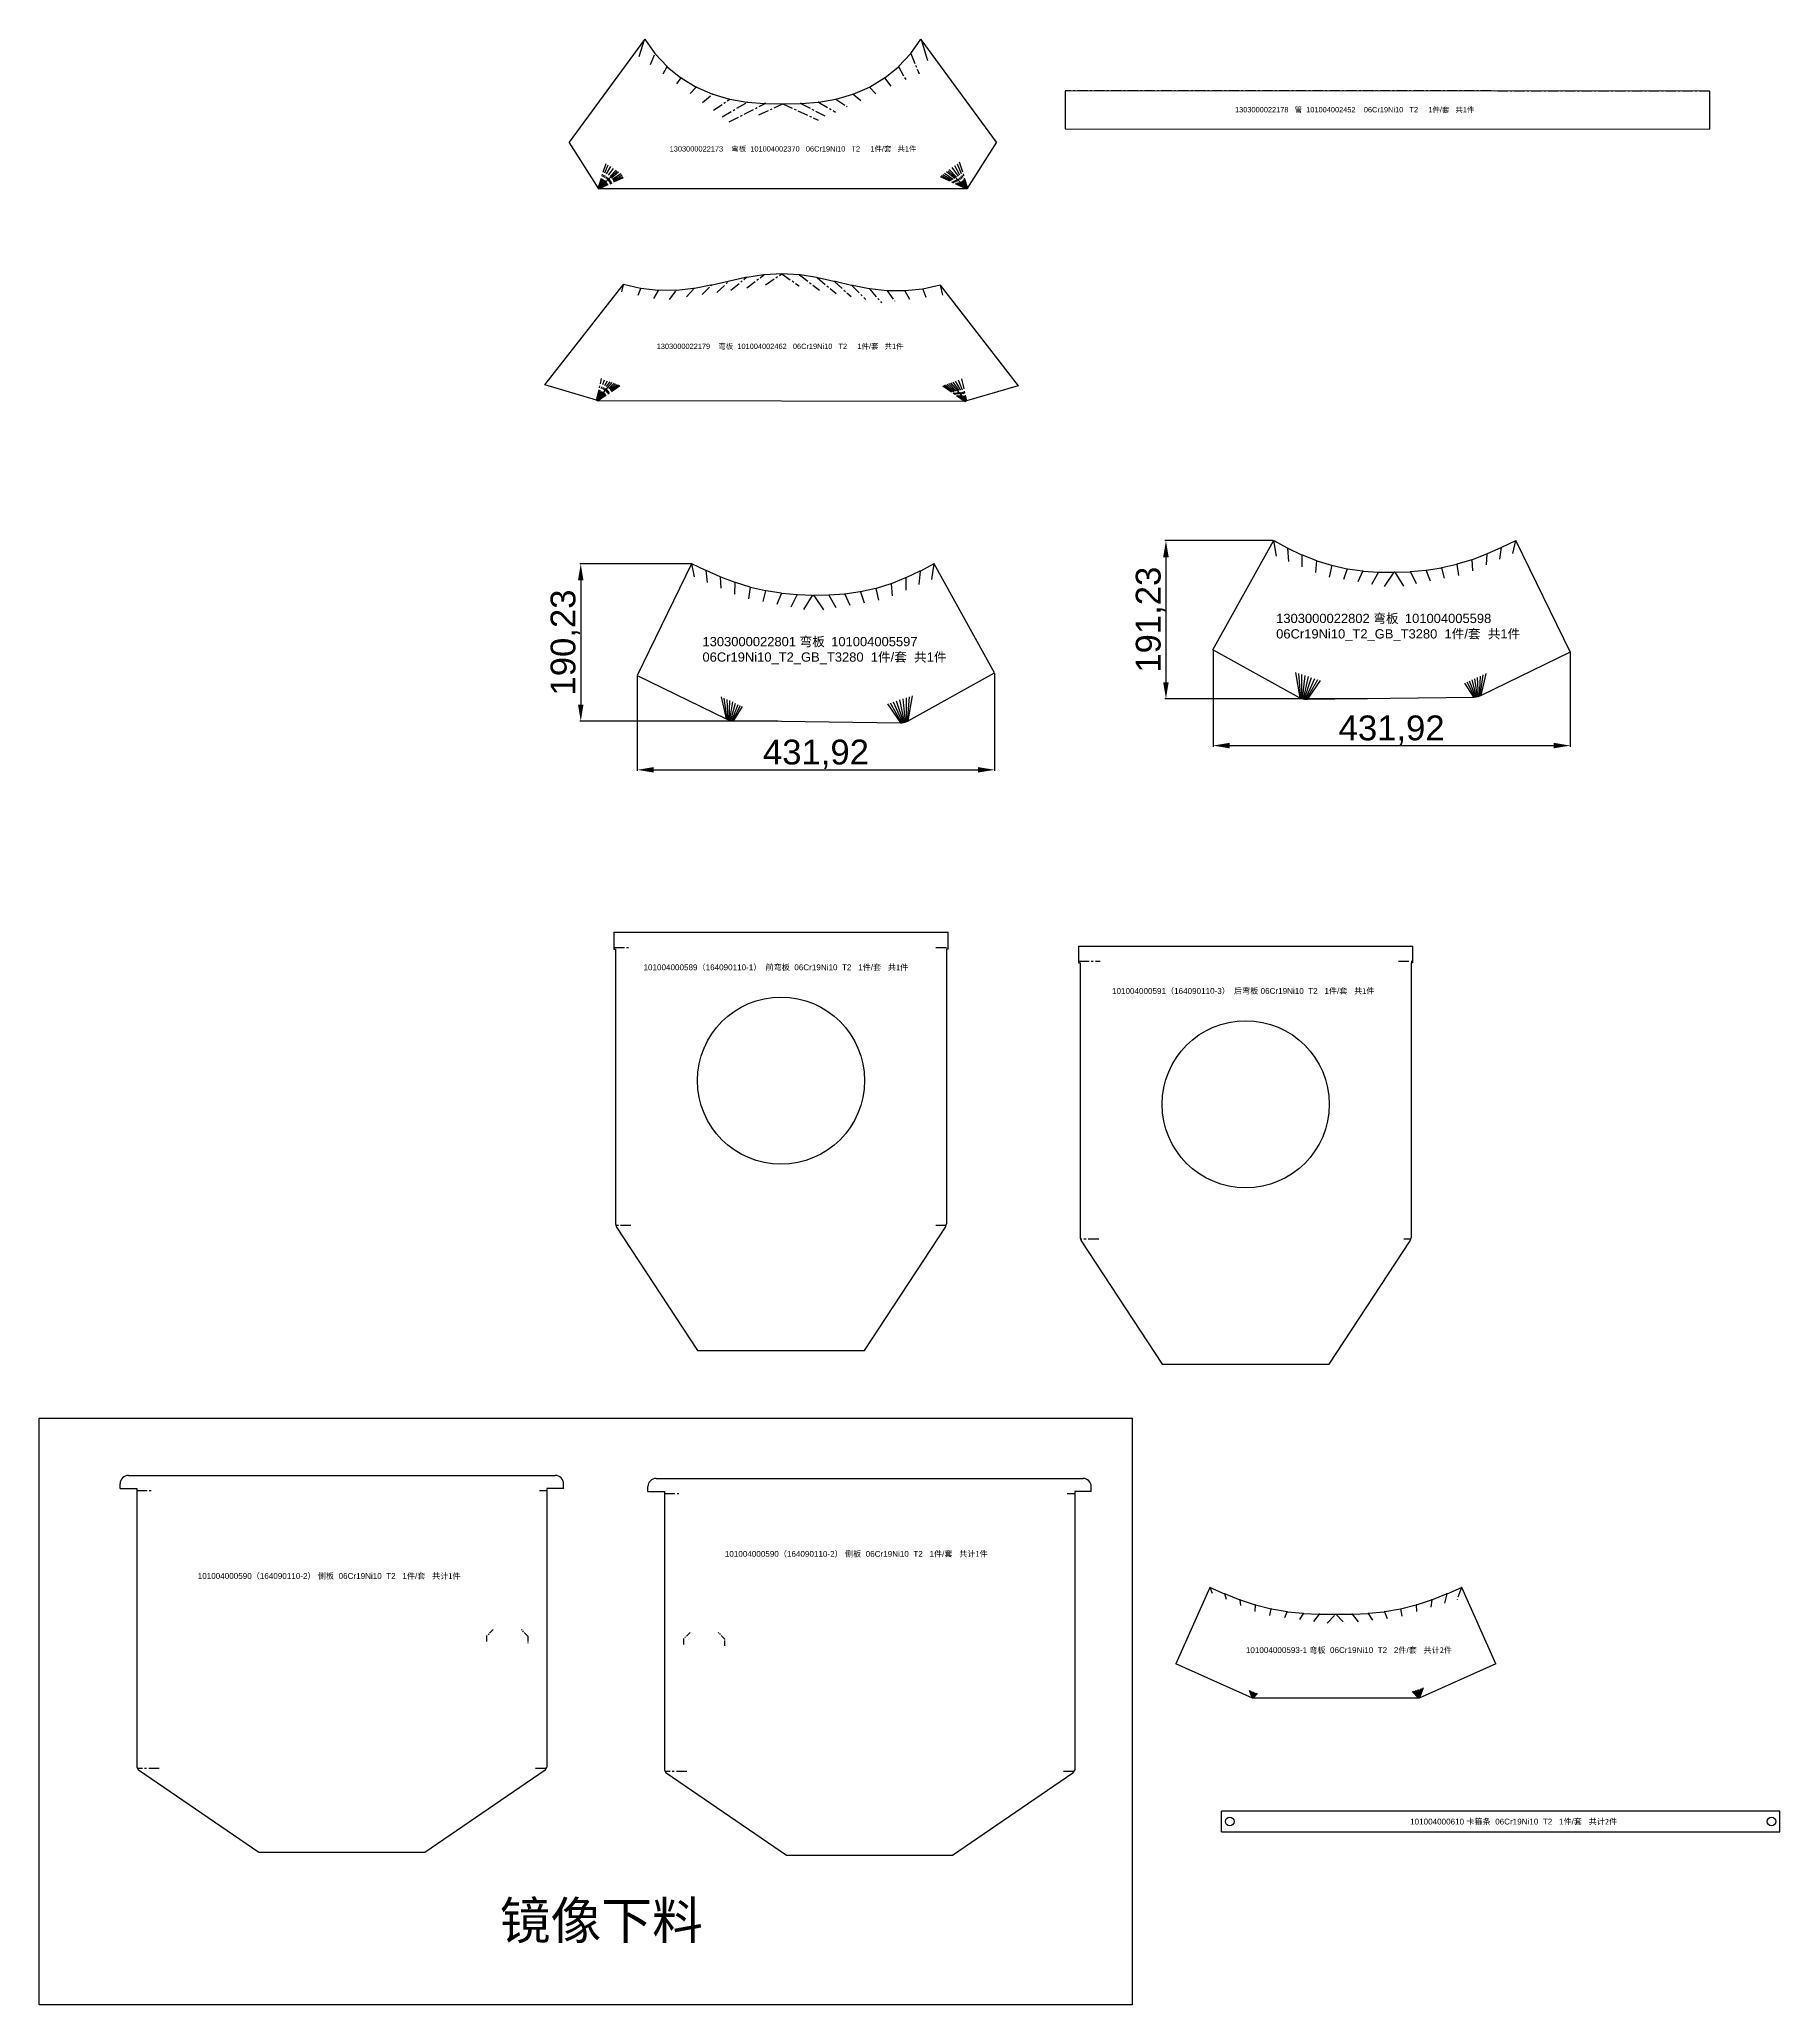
# Model space of a CAD drawing. Extents: x -57734 to 163356, y 2186 to 37537.
# Drawn here: x -14567 to -12463, y 18553 to 20929 of the extents above; entities that cross this region are included whole.
import ezdxf

# ---------------------------------------------------------------- set-up
doc = ezdxf.new("R2010")
doc.units = 0
for name, pattern in [('CENTER', [10.16, 6.35, -1.27, 1.27, -1.27]), ('CENTERX2', [20.32, 12.7, -2.54, 2.54, -2.54]), ('PHANTOM', [12.7, 6.35, -1.27, 1.27, -1.27, 1.27, -1.27])]:
    doc.linetypes.add(name, pattern=pattern)
doc.layers.get('0').update_dxf_attribs({"linetype": 'CONTINUOUS'})
doc.layers.get('DEFPOINTS').update_dxf_attribs({"linetype": 'CONTINUOUS'})
doc.layers.add('1轮廓实线层', color=7, linetype='CONTINUOUS')
doc.layers.add('9双点划线层', color=6, linetype='PHANTOM')
doc.styles.get("Standard").update_dxf_attribs({"font": 'arial.ttf'})
doc.dimstyles.new('0000', dxfattribs={"dimtxt": 30, "dimasz": 20, "dimexe": 1.25, "dimexo": 0.625, "dimtad": 1, "dimtxsty": 'STANDARD', "dimcen": 2.5, "dimazin": 3, "dimtfac": 1, "dimtmove": 0, "dimatfit": 3})

# ---------------------------------------------------------------- blocks, each defined once
blk = doc.blocks.new('101004002370____弯板')
at = {"color": 7, "linetype": 'CONTINUOUS'}
for p, q in [((-33222.2, 2269.4), (-33313.1, 2145.3)), ((-33221.9, 2269.5), (-33222.2, 2269.4)), ((-33221.9, 2269.5), (-33209.6, 2252.2)), ((-32900.3, 2252.2), (-32888, 2269.5)), ((-32887.7, 2269.4), (-32888, 2269.5)), ((-32796.8, 2145.3), (-32887.7, 2269.4)), ((-33209.3, 2252), (-33209.6, 2252.2)), ((-33209.3, 2252), (-33194.9, 2236.5)), ((-33194.6, 2236.3), (-33194.9, 2236.5)), ((-33194.6, 2236.3), (-33178.2, 2222.9)), ((-32931.7, 2222.9), (-32915.3, 2236.3)), ((-32915, 2236.5), (-32915.3, 2236.3)), ((-32915, 2236.5), (-32900.6, 2252)), ((-32900.3, 2252.2), (-32900.6, 2252)), ((-33177.9, 2222.7), (-33178.2, 2222.9)), ((-33177.9, 2222.7), (-33159.8, 2211.7)), ((-33159.5, 2211.6), (-33159.8, 2211.7)), ((-33159.5, 2211.6), (-33140.1, 2203.1)), ((-32969.8, 2203.1), (-32950.4, 2211.6)), ((-32950.1, 2211.7), (-32950.4, 2211.6)), ((-32950.1, 2211.7), (-32932, 2222.7)), ((-32931.7, 2222.9), (-32932, 2222.7)), ((-33139.7, 2203), (-33140.1, 2203.1)), ((-33139.7, 2203), (-33119.5, 2197.1)), ((-33119, 2196.9), (-33119.5, 2197.1)), ((-33119, 2196.9), (-33098.4, 2193.6)), ((-33097.5, 2193.3), (-33098.4, 2193.6)), ((-33097.5, 2193.3), (-33077.2, 2192)), ((-33075.7, 2191.7), (-33077.2, 2192)), ((-33075.7, 2191.7), (-33055, 2191.5)), ((-33055, 2191.5), (-33034.2, 2191.7)), ((-33032.7, 2192), (-33034.2, 2191.7)), ((-33032.7, 2192), (-33012.4, 2193.3)), ((-33011.5, 2193.6), (-33012.4, 2193.3)), ((-33011.5, 2193.6), (-32990.9, 2196.9)), ((-32990.4, 2197.1), (-32990.9, 2196.9)), ((-32990.4, 2197.1), (-32970.2, 2203)), ((-32969.8, 2203.1), (-32970.2, 2203)), ((-33277.5, 2088.5), (-33313.1, 2145.3)), ((-32796.8, 2145.3), (-32832.4, 2088.5)), ((-32832.4, 2088.5), (-33277.5, 2088.5))]:
    blk.add_line(p, q, dxfattribs=at)
at = {"color": 1}
for p, q in [((-33228.5, 2248.7), (-33222.1, 2269.4)), ((-32887.8, 2269.4), (-32879.9, 2243.9)), ((-33255.4, 2110), (-33277.9, 2089.1)), ((-32855.1, 2110.3), (-32832, 2089.1))]:
    blk.add_line(p, q, dxfattribs=at)
at = {"color": 6, "linetype": 'CENTERX2'}
for p, q in [((-33215, 2238.9), (-33209.5, 2252.1)), ((-33199.6, 2227.7), (-33194.7, 2236.4)), ((-32915.2, 2236.4), (-32906.1, 2220.3)), ((-32900.4, 2252.1), (-32890.1, 2227.6)), ((-33183.3, 2215.8), (-33178, 2222.8)), ((-33167, 2204), (-33159.6, 2211.7)), ((-32950.3, 2211.7), (-32942.5, 2203.6)), ((-32931.9, 2222.8), (-32923.9, 2212.2)), ((-33152, 2193.1), (-33139.9, 2203.1)), ((-33138.9, 2183.6), (-33119.2, 2197)), ((-33128.2, 2175.8), (-33098, 2193.4)), ((-33119.7, 2169.6), (-33076.5, 2191.8)), ((-33083.9, 2178.1), (-33054.8, 2191.5)), ((-33055.1, 2191.5), (-33012.2, 2171.7)), ((-33033.4, 2191.8), (-33002.7, 2176.1)), ((-33011.9, 2193.4), (-32991.2, 2181.4)), ((-32990.7, 2197), (-32977.1, 2187.8)), ((-32970, 2203.1), (-32960.6, 2195.3)), ((-33278.1, 2089.4), (-33268.7, 2119.5)), ((-33278, 2089.3), (-33266.1, 2117.7)), ((-33278, 2089.2), (-33263, 2115.7)), ((-32847.5, 2116.8), (-32831.9, 2089.2)), ((-32844.4, 2119.1), (-32831.9, 2089.3)), ((-32841.7, 2121.2), (-32831.8, 2089.4)), ((-33277.9, 2089.1), (-33259.8, 2113.4)), ((-33277.9, 2089.1), (-33256.5, 2111.2)), ((-33277.9, 2089), (-33253.5, 2109.2)), ((-33277.8, 2088.9), (-33250.8, 2107.3)), ((-33277.7, 2088.8), (-33248.6, 2105.8)), ((-33277.6, 2088.7), (-33246.7, 2104.5)), ((-33277.5, 2088.5), (-33245.2, 2103.5)), ((-32864.9, 2103.6), (-32832.4, 2088.5)), ((-32863.5, 2104.7), (-32832.3, 2088.7)), ((-32861.7, 2106), (-32832.2, 2088.8)), ((-32859.5, 2107.7), (-32832.1, 2088.9)), ((-32857, 2109.6), (-32832, 2089)), ((-32854, 2111.9), (-32832, 2089.1)), ((-32850.8, 2114.3), (-32832, 2089.1))]:
    blk.add_line(p, q, dxfattribs=at)
at = {"color": 2, "insert": (-33191.8, 2140.2), "char_height": 6.4, "width": 300.949, "attachment_point": 1}
blk.add_mtext('1303000022173    {\\fSimSun|b0|i0|c134|p2;弯板 }101004002370{\\fSimSun|b0|i0|c134|p2; } 06Cr19Ni10   T2     1{\\fSimSun|b0|i0|c134|p2;件}/{\\fSimSun|b0|i0|c134|p2;套}   {\\fSimSun|b0|i0|c134|p2;共}1{\\fSimSun|b0|i0|c134|p2;件}', dxfattribs=at)
blk = doc.blocks.new('101004002452____管')
at = {"color": 7, "linetype": 'CONTINUOUS'}
for p, q in [((-33314.2, 2028.5), (-33314.2, 1982.5)), ((-32534.9, 2027.9), (-33314.2, 2028.5)), ((-32534.9, 1981.9), (-32534.9, 2027.9)), ((-33314.2, 1982.5), (-32534.9, 1981.9))]:
    blk.add_line(p, q, dxfattribs=at)
at = {"color": 7, "linetype": 'CENTERX2'}
blk.add_line((-32534.9, 2027.9), (-33314.2, 2028.5), dxfattribs=at)
at = {"layer": '1轮廓实线层', "linetype": 'CONTINUOUS'}
blk.add_line((-32534.9, 2027.9), (-33314.2, 2028.5), dxfattribs=at)
at = {"color": 2, "insert": (-33108.7, 2008.7), "char_height": 6.4, "width": 308.834, "attachment_point": 1}
blk.add_mtext('1303000022178   {\\fSimSun|b0|i0|c134|p2;管 }101004002452 {\\fSimSun|b0|i0|c134|p2; } 06Cr19Ni10   T2     1{\\fSimSun|b0|i0|c134|p2;件}/{\\fSimSun|b0|i0|c134|p2;套}   {\\fSimSun|b0|i0|c134|p2;共}1{\\fSimSun|b0|i0|c134|p2;件}', dxfattribs=at)
blk = doc.blocks.new('101004002462____弯板')
at = {"color": 7, "linetype": 'CONTINUOUS'}
for p, q in [((-32972.4, 1640.9), (-32992.3, 1637.6)), ((-32971.2, 1640.8), (-32972.4, 1640.9)), ((-32950.3, 1642.1), (-32971.2, 1640.8)), ((-32929.3, 1640.7), (-32950.3, 1642.1)), ((-32928.1, 1640.8), (-32929.3, 1640.7)), ((-32908.2, 1637.4), (-32928.1, 1640.8)), ((-33236.7, 1507.8), (-33141.8, 1628.9)), ((-33141.6, 1629), (-33141.8, 1628.9)), ((-33120.9, 1624.3), (-33141.6, 1629)), ((-33120.6, 1624.2), (-33120.9, 1624.3)), ((-33099.5, 1622), (-33120.6, 1624.2)), ((-33099.1, 1621.9), (-33099.5, 1622)), ((-33078.1, 1622.1), (-33099.1, 1621.9)), ((-33077.5, 1622), (-33078.1, 1622.1)), ((-33056.8, 1624.3), (-33077.5, 1622)), ((-33055.9, 1624.3), (-33056.8, 1624.3)), ((-33035.8, 1628.2), (-33055.9, 1624.3)), ((-33034.5, 1628.3), (-33035.8, 1628.2)), ((-33014.9, 1632.9), (-33034.5, 1628.3)), ((-33013.3, 1633), (-33014.9, 1632.9)), ((-32993.9, 1637.5), (-33013.3, 1633)), ((-32992.3, 1637.6), (-32993.9, 1637.5)), ((-32906.6, 1637.3), (-32908.2, 1637.4)), ((-32887.2, 1632.8), (-32906.6, 1637.3)), ((-32885.6, 1632.7), (-32887.2, 1632.8)), ((-32866.1, 1628), (-32885.6, 1632.7)), ((-32864.8, 1627.9), (-32866.1, 1628)), ((-32844.7, 1623.9), (-32864.8, 1627.9)), ((-32843.8, 1623.9), (-32844.7, 1623.9)), ((-32823.1, 1621.6), (-32843.8, 1623.9)), ((-32822.5, 1621.6), (-32823.1, 1621.6)), ((-32801.5, 1621.4), (-32822.5, 1621.6)), ((-32801, 1621.4), (-32801.5, 1621.4)), ((-32780, 1623.6), (-32801, 1621.4)), ((-32779.7, 1623.6), (-32780, 1623.6)), ((-32758.9, 1628.3), (-32779.7, 1623.6)), ((-32758.7, 1628.2), (-32758.9, 1628.3)), ((-32758.7, 1628.2), (-32664.3, 1506.7)), ((-33174.2, 1489.4), (-33236.7, 1507.8)), ((-32664.3, 1506.7), (-32726.9, 1488.6)), ((-33174.1, 1489.5), (-33172.7, 1488.3)), ((-32728.3, 1487.5), (-33172.7, 1488.3)), ((-32727, 1488.7), (-32728.3, 1487.5))]:
    blk.add_line(p, q, dxfattribs=at)
at = {"color": 1}
for p, q in [((-33173.7, 1489.1), (-33155.1, 1510.5)), ((-32746.2, 1510.2), (-32727.4, 1488.3))]:
    blk.add_line(p, q, dxfattribs=at)
at = {"color": 7, "linetype": 'CONTINUOUS'}
for centre, start, end in [((-33174.1, 1489.4), 115.826, 163.6419), ((-32727, 1488.6), 16.1501, 63.966)]:
    blk.add_arc(centre, 0.1, start, end, dxfattribs=at)
at = {"layer": '1轮廓实线层', "linetype": 'CONTINUOUS'}
for p, q in [((-32972.4, 1640.9), (-32992.3, 1637.6)), ((-32971.2, 1640.8), (-32972.4, 1640.9)), ((-32950.3, 1642.1), (-32971.2, 1640.8)), ((-32929.3, 1640.7), (-32950.3, 1642.1)), ((-32928.1, 1640.8), (-32929.3, 1640.7)), ((-32908.2, 1637.4), (-32928.1, 1640.8)), ((-33236.7, 1507.8), (-33141.8, 1628.9)), ((-33141.6, 1629), (-33141.8, 1628.9)), ((-33120.9, 1624.3), (-33141.6, 1629)), ((-33120.6, 1624.2), (-33120.9, 1624.3)), ((-33099.5, 1622), (-33120.6, 1624.2)), ((-33099.1, 1621.9), (-33099.5, 1622)), ((-33078.1, 1622.1), (-33099.1, 1621.9)), ((-33077.5, 1622), (-33078.1, 1622.1)), ((-33056.8, 1624.3), (-33077.5, 1622)), ((-33055.9, 1624.3), (-33056.8, 1624.3)), ((-33035.8, 1628.2), (-33055.9, 1624.3)), ((-33034.5, 1628.3), (-33035.8, 1628.2)), ((-33014.9, 1632.9), (-33034.5, 1628.3)), ((-33013.3, 1633), (-33014.9, 1632.9)), ((-32993.9, 1637.5), (-33013.3, 1633)), ((-32992.3, 1637.6), (-32993.9, 1637.5)), ((-32906.6, 1637.3), (-32908.2, 1637.4)), ((-32887.2, 1632.8), (-32906.6, 1637.3)), ((-32885.6, 1632.7), (-32887.2, 1632.8)), ((-32866.1, 1628), (-32885.6, 1632.7)), ((-32864.8, 1627.9), (-32866.1, 1628)), ((-32844.7, 1623.9), (-32864.8, 1627.9)), ((-32843.8, 1623.9), (-32844.7, 1623.9)), ((-32823.1, 1621.6), (-32843.8, 1623.9)), ((-32822.5, 1621.6), (-32823.1, 1621.6)), ((-32801.5, 1621.4), (-32822.5, 1621.6)), ((-32801, 1621.4), (-32801.5, 1621.4)), ((-32780, 1623.6), (-32801, 1621.4)), ((-32779.7, 1623.6), (-32780, 1623.6)), ((-32758.9, 1628.3), (-32779.7, 1623.6)), ((-32758.7, 1628.2), (-32758.9, 1628.3)), ((-32758.7, 1628.2), (-32664.3, 1506.7)), ((-33174.2, 1489.4), (-33236.7, 1507.8)), ((-32664.3, 1506.7), (-32726.9, 1488.6)), ((-33174.1, 1489.5), (-33172.7, 1488.3)), ((-32728.3, 1487.5), (-33172.7, 1488.3)), ((-32727, 1488.7), (-32728.3, 1487.5))]:
    blk.add_line(p, q, dxfattribs=at)
for centre, start, end in [((-33174.1, 1489.4), 115.826, 163.6419), ((-32727, 1488.6), 16.1501, 63.966)]:
    blk.add_arc(centre, 0.1, start, end, dxfattribs=at)
at = {"layer": '9双点划线层', "color": 6, "linetype": 'CENTERX2'}
for p, q in [((-32992.6, 1625.1), (-32971.8, 1640.8)), ((-32969.8, 1628.6), (-32950.3, 1642.1)), ((-32950.3, 1642.1), (-32929.1, 1627.4)), ((-32928.7, 1640.8), (-32904.6, 1622.4)), ((-33123.9, 1616.1), (-33120.7, 1624.2)), ((-33104.8, 1612.2), (-33099.3, 1621.9)), ((-33085.8, 1610.9), (-33077.8, 1622.1)), ((-33065.2, 1614.1), (-33056.3, 1624.3)), ((-33046.4, 1616.9), (-33035.1, 1628.2)), ((-33028.9, 1619.6), (-33014.1, 1633)), ((-33011.6, 1622.2), (-32993.1, 1637.5)), ((-32907.4, 1637.4), (-32884.5, 1618.3)), ((-32886.4, 1632.7), (-32866.5, 1614.6)), ((-32865.4, 1627.9), (-32848.6, 1610.9)), ((-32844.2, 1623.9), (-32829.7, 1607)), ((-32822.8, 1621.6), (-32813.8, 1609)), ((-32801.3, 1621.4), (-32795.6, 1611.3)), ((-32779.8, 1623.6), (-32776, 1613.7)), ((-33174, 1489.4), (-33168, 1515.3)), ((-33174, 1489.4), (-33164.3, 1513.9)), ((-33173.9, 1489.3), (-33160.8, 1512.6)), ((-33173.8, 1489.2), (-33157.7, 1511.5)), ((-33173.5, 1489), (-33152.9, 1509.7)), ((-33173.3, 1488.8), (-33151, 1509)), ((-33173.1, 1488.7), (-33149.3, 1508.4)), ((-33173, 1488.5), (-33147.6, 1507.8)), ((-33172.9, 1488.4), (-33145.8, 1507.1)), ((-32755.6, 1506.7), (-32728.2, 1487.6)), ((-32753.8, 1507.3), (-32728.1, 1487.7)), ((-32752.1, 1508), (-32727.9, 1487.9)), ((-32750.3, 1508.7), (-32727.7, 1488)), ((-32748.4, 1509.4), (-32727.5, 1488.2)), ((-32743.6, 1511.2), (-32727.3, 1488.4)), ((-32740.5, 1512.4), (-32727.2, 1488.5)), ((-32736.9, 1513.7), (-32727.1, 1488.6)), ((-32733.1, 1515.2), (-32727, 1488.6))]:
    blk.add_line(p, q, dxfattribs=at)
at = {"layer": '9双点划线层', "color": 1, "linetype": 'CENTERX2'}
for p, q in [((-33143.7, 1620.2), (-33141.7, 1628.9)), ((-32758.8, 1628.2), (-32756.1, 1616.2))]:
    blk.add_line(p, q, dxfattribs=at)
at = {"color": 2, "insert": (-33101.4, 1557.6), "char_height": 6.4, "width": 300.611, "attachment_point": 1}
blk.add_mtext('1303000022179    {\\fSimSun|b0|i0|c134|p2;弯板 }101004002462{\\fSimSun|b0|i0|c134|p2; } 06Cr19Ni10   T2     1{\\fSimSun|b0|i0|c134|p2;件}/{\\fSimSun|b0|i0|c134|p2;套}   {\\fSimSun|b0|i0|c134|p2;共}1{\\fSimSun|b0|i0|c134|p2;件}', dxfattribs=at)
blk = doc.blocks.new('1303000022802_弯板_101004005')
at = {"color": 7, "linetype": 'CONTINUOUS'}
for p, q in [((1315.4, 342.4), (1388.5, 474.1)), ((1388.5, 474.1), (1388.8, 474.2)), ((1388.8, 474.2), (1405.2, 465.4)), ((1405.2, 465.4), (1405.8, 465.2)), ((1405.8, 465.2), (1422.6, 457.2)), ((1422.6, 457.2), (1423.1, 457.1)), ((1423.1, 457.1), (1440.4, 450.2)), ((1610.8, 446), (1628.6, 451.5)), ((1628.6, 451.5), (1629.2, 451.6)), ((1629.2, 451.6), (1646.5, 458.3)), ((1646.5, 458.3), (1647.1, 458.5)), ((1647.1, 458.5), (1664, 466)), ((1664, 466), (1664.7, 466.2)), ((1664.7, 466.2), (1681.4, 474.2)), ((1681.4, 474.2), (1681.7, 474.1)), ((1681.7, 474.1), (1747.4, 339.4)), ((1440.4, 450.2), (1440.9, 450)), ((1440.9, 450), (1458.7, 444.5)), ((1458.7, 444.5), (1459.2, 444.4)), ((1459.2, 444.4), (1477.4, 440.3)), ((1477.4, 440.3), (1477.9, 440.2)), ((1477.9, 440.2), (1496.3, 437.6)), ((1496.3, 437.6), (1496.8, 437.5)), ((1496.8, 437.5), (1515.4, 436.3)), ((1515.4, 436.3), (1516, 436.2)), ((1516, 436.2), (1534, 436.1)), ((1534, 436.1), (1534.3, 436)), ((1535.4, 436.1), (1534.3, 436)), ((1535.4, 436.1), (1535.7, 436.1)), ((1535.7, 436.1), (1553.7, 436.7)), ((1553.7, 436.7), (1554.3, 436.8)), ((1554.3, 436.8), (1572.8, 438.5)), ((1572.8, 438.5), (1573.3, 438.6)), ((1573.3, 438.6), (1591.7, 441.5)), ((1591.7, 441.5), (1592.2, 441.6)), ((1592.2, 441.6), (1610.4, 445.8)), ((1610.4, 445.8), (1610.8, 446)), ((1420.1, 284.3), (1315.4, 342.4)), ((1420.1, 284.3), (1315.4, 342.4)), ((1747.4, 339.4), (1639.8, 287)), ((1633.9, 285.2), (1633.3, 285.1)), ((1634.4, 285.3), (1633.9, 285.2)), ((1635, 285.4), (1634.4, 285.3)), ((1635.5, 285.5), (1635, 285.4)), ((1636.1, 285.7), (1635.5, 285.5)), ((1636.6, 285.9), (1636.1, 285.7)), ((1637.2, 286.1), (1636.6, 285.9)), ((1637.8, 286.2), (1637.2, 286.1)), ((1638.2, 286.4), (1637.8, 286.2)), ((1638.9, 286.6), (1638.2, 286.4)), ((1639.4, 286.9), (1638.9, 286.6)), ((1639.8, 287), (1639.4, 286.9)), ((1420.4, 284.2), (1420.1, 284.3)), ((1421, 283.9), (1420.4, 284.2)), ((1421.6, 283.7), (1421, 283.9)), ((1422.1, 283.5), (1421.6, 283.7)), ((1422.6, 283.3), (1422.1, 283.5)), ((1423.2, 283.1), (1422.6, 283.3)), ((1423.7, 282.9), (1423.2, 283.1)), ((1424.3, 282.7), (1423.7, 282.9)), ((1424.8, 282.6), (1424.3, 282.7)), ((1425.4, 282.5), (1424.8, 282.6)), ((1425.9, 282.4), (1425.4, 282.5)), ((1426.5, 282.3), (1425.9, 282.4)), ((1427.1, 282.2), (1426.5, 282.3)), ((1427.6, 282.1), (1427.1, 282.2)), ((1428.3, 282), (1427.6, 282.1)), ((1428.9, 282), (1428.3, 282)), ((1429.2, 282), (1428.9, 282)), ((1630.6, 284.7), (1429.2, 282)), ((1630.6, 284.7), (1429.2, 282)), ((1630.9, 284.8), (1630.6, 284.7)), ((1631.6, 284.8), (1630.9, 284.8)), ((1632.2, 284.9), (1631.6, 284.8)), ((1632.7, 285), (1632.2, 284.9)), ((1633.3, 285.1), (1632.7, 285))]:
    blk.add_line(p, q, dxfattribs=at)
at = {"color": 6, "linetype": 'CONTINUOUS'}
for p, q in [((1388.6, 474.2), (1391.8, 455.4)), ((1405.5, 465.3), (1406.9, 449.1)), ((1422.8, 457.2), (1422.8, 442.5)), ((1629.5, 437.6), (1628.9, 451.6)), ((1646.1, 444.8), (1646.8, 458.4)), ((1662.3, 451.8), (1664.3, 466.1)), ((1678.1, 458.6), (1681.6, 474.2)), ((1440.6, 450.1), (1439.2, 435.7)), ((1458.9, 444.4), (1455.9, 430.2)), ((1477.6, 440.3), (1473.3, 427.2)), ((1496.6, 437.6), (1490.6, 424.3)), ((1515.7, 436.3), (1507.2, 421.4)), ((1534.1, 436.1), (1522.4, 418.8)), ((1546.2, 419.1), (1535.5, 436.1)), ((1561.5, 422.1), (1554, 436.8)), ((1578.2, 425.3), (1573, 438.5)), ((1595.4, 428.7), (1591.9, 441.5)), ((1612.7, 432.1), (1610.6, 445.9)), ((1415.2, 314.8), (1420.3, 284.3)), ((1418.7, 313.6), (1421.3, 283.8)), ((1422.4, 312.4), (1422.4, 283.4)), ((1426.3, 311.1), (1423.4, 283)), ((1637.5, 286.1), (1638.8, 310.4)), ((1638.6, 286.5), (1642.2, 312)), ((1639.6, 287), (1645.6, 313.5)), ((1434.2, 308.5), (1425.7, 282.4)), ((1438, 307.2), (1426.8, 282.2)), ((1441.6, 306.1), (1428, 282.1)), ((1444.8, 305), (1429.1, 282)), ((1630.7, 284.8), (1620, 301.9)), ((1631.9, 284.9), (1622.5, 303)), ((1633, 285), (1625.4, 304.4)), ((1634.1, 285.2), (1628.6, 305.8)), ((1636.4, 285.8), (1635.3, 308.9))]:
    blk.add_line(p, q, dxfattribs=at)
at = {"color": 1, "linetype": 'CONTINUOUS'}
for p, q in [((1430.3, 309.8), (1424.5, 282.7)), ((1635.3, 285.5), (1631.9, 307.3))]:
    blk.add_line(p, q, dxfattribs=at)
at = {"color": 3, "insert": (1391.8, 385.8), "char_height": 11.2, "width": 303.915, "attachment_point": 1}
blk.add_mtext('1303000022802 {\\fSimSun|b0|i0|c134|p2;弯板 }101004005598 06Cr19Ni10_T2_GB_T3280  1{\\fSimSun|b0|i0|c134|p2;件}/{\\fSimSun|b0|i0|c134|p2;套}  {\\fSimSun|b0|i0|c134|p2;共}1{\\fSimSun|b0|i0|c134|p2;件}', dxfattribs=at)
blk = doc.blocks.new('*D276')
at = {"color": 0}
for p, q in [((-13148.5, 20190.1), (-13148.5, 20073.5)), ((-12716.6, 20187.2), (-12716.6, 20073.5)), ((-13128.5, 20074.8), (-12736.6, 20074.8))]:
    blk.add_line(p, q, dxfattribs=at)
for points in [[(-13128.5, 20078.1), (-13128.5, 20071.5), (-13148.5, 20074.8)], [(-12736.6, 20078.1), (-12736.6, 20071.5), (-12716.6, 20074.8)]]:
    blk.add_solid(points, dxfattribs=at)
at = {"layer": 'DEFPOINTS', "color": 0}
for p in [(-13148.5, 20190.7), (-12716.6, 20187.8), (-12716.6, 20074.8)]:
    blk.add_point(p, dxfattribs=at)
at = {"color": 0, "insert": (-12932.6, 20093.4), "char_height": 30, "attachment_point": 5}
blk.add_mtext('431,92', dxfattribs=at)
blk = doc.blocks.new('*D277')
at = {"color": 0}
for p, q in [((-13075.8, 20322.6), (-13206.7, 20322.6)), ((-13205.4, 20302.6), (-13205.4, 20151.4)), ((-12961.6, 20131.4), (-13206.7, 20131.4))]:
    blk.add_line(p, q, dxfattribs=at)
for points in [[(-13208.8, 20302.6), (-13202.1, 20302.6), (-13205.4, 20322.6)], [(-13208.8, 20151.4), (-13202.1, 20151.4), (-13205.4, 20131.4)]]:
    blk.add_solid(points, dxfattribs=at)
at = {"layer": 'DEFPOINTS', "color": 0}
for p in [(-13075.2, 20322.6), (-13205.4, 20131.4), (-12961, 20131.4)]:
    blk.add_point(p, dxfattribs=at)
at = {"color": 0, "insert": (-13224.1, 20227), "char_height": 30, "attachment_point": 5, "rotation": 90}
blk.add_mtext('191,23', dxfattribs=at)
blk = doc.blocks.new('1303000022801_弯板_101004005')
at = {"color": 7, "linetype": 'CONTINUOUS'}
for p, q in [((284.3, 548.8), (218.6, 414.1)), ((284.6, 548.9), (284.3, 548.8)), ((301.3, 540.9), (284.6, 548.9)), ((577.2, 548.9), (560.8, 540.1)), ((577.5, 548.8), (577.2, 548.9)), ((650.6, 417), (577.5, 548.8)), ((302, 540.7), (301.3, 540.9)), ((318.9, 533.1), (302, 540.7)), ((319.5, 533), (318.9, 533.1)), ((336.8, 526.3), (319.5, 533)), ((337.4, 526.2), (336.8, 526.3)), ((355.1, 520.6), (337.4, 526.2)), ((525.1, 524.7), (507.3, 519.2)), ((525.6, 524.9), (525.1, 524.7)), ((542.9, 531.8), (525.6, 524.9)), ((543.4, 531.9), (542.9, 531.8)), ((560.2, 539.9), (543.4, 531.9)), ((560.8, 540.1), (560.2, 539.9)), ((355.6, 520.5), (355.1, 520.6)), ((373.8, 516.3), (355.6, 520.5)), ((374.3, 516.2), (373.8, 516.3)), ((392.7, 513.3), (374.3, 516.2)), ((393.2, 513.2), (392.7, 513.3)), ((411.7, 511.5), (393.2, 513.2)), ((412.3, 511.4), (411.7, 511.5)), ((430.3, 510.8), (412.3, 511.4)), ((430.6, 510.7), (430.3, 510.8)), ((430.6, 510.7), (431.7, 510.7)), ((432, 510.8), (431.7, 510.7)), ((450, 510.9), (432, 510.8)), ((450.6, 511), (450, 510.9)), ((469.1, 512.2), (450.6, 511)), ((469.7, 512.3), (469.1, 512.2)), ((488.1, 514.9), (469.7, 512.3)), ((488.6, 515), (488.1, 514.9)), ((506.8, 519.1), (488.6, 515)), ((507.3, 519.2), (506.8, 519.1)), ((218.6, 414.1), (326.2, 361.7)), ((545.9, 359), (650.6, 417)), ((545.9, 359), (650.6, 417)), ((326.2, 361.7), (326.6, 361.6)), ((326.6, 361.6), (327.1, 361.3)), ((327.1, 361.3), (327.8, 361.1)), ((327.8, 361.1), (328.2, 360.9)), ((328.2, 360.9), (328.8, 360.7)), ((328.8, 360.7), (329.4, 360.5)), ((329.4, 360.5), (329.9, 360.4)), ((329.9, 360.4), (330.5, 360.2)), ((330.5, 360.2), (331, 360.1)), ((331, 360.1), (331.6, 359.9)), ((331.6, 359.9), (332.1, 359.8)), ((332.1, 359.8), (332.7, 359.7)), ((332.7, 359.7), (333.2, 359.6)), ((333.2, 359.6), (333.8, 359.6)), ((333.8, 359.6), (334.4, 359.5)), ((334.4, 359.5), (335.1, 359.5)), ((335.1, 359.5), (335.4, 359.4)), ((335.4, 359.4), (536.7, 356.7)), ((335.4, 359.4), (536.7, 356.7)), ((536.7, 356.7), (537.1, 356.7)), ((537.1, 356.7), (537.7, 356.7)), ((537.7, 356.7), (538.3, 356.8)), ((538.3, 356.8), (538.9, 356.9)), ((538.9, 356.9), (539.5, 357)), ((539.5, 357), (540.1, 357)), ((540.1, 357), (540.6, 357.2)), ((540.6, 357.2), (541.2, 357.3)), ((541.2, 357.3), (541.7, 357.4)), ((541.7, 357.4), (542.3, 357.6)), ((542.3, 357.6), (542.8, 357.8)), ((542.8, 357.8), (543.4, 358)), ((543.4, 358), (543.9, 358.2)), ((543.9, 358.2), (544.4, 358.4)), ((544.4, 358.4), (545, 358.6)), ((545, 358.6), (545.5, 358.9)), ((545.5, 358.9), (545.9, 359))]:
    blk.add_line(p, q, dxfattribs=at)
at = {"color": 6, "linetype": 'CONTINUOUS'}
for p, q in [((287.9, 533.3), (284.4, 548.9)), ((577.3, 548.9), (574.2, 530)), ((303.7, 526.4), (301.7, 540.8)), ((319.9, 519.5), (319.2, 533.1)), ((336.5, 512.3), (337.1, 526.2)), ((525.4, 524.8), (526.8, 510.4)), ((543.2, 531.8), (543.2, 517.2)), ((560.5, 540), (559.1, 523.8)), ((353.3, 506.8), (355.4, 520.6)), ((370.6, 503.4), (374, 516.2)), ((387.8, 500), (393, 513.2)), ((404.5, 496.8), (412, 511.5)), ((419.8, 493.7), (430.5, 510.8)), ((431.9, 510.7), (443.6, 493.5)), ((450.3, 511), (458.8, 496.1)), ((469.4, 512.3), (475.4, 499)), ((488.4, 515), (492.7, 501.9)), ((507.1, 519.1), (510.1, 504.9)), ((326.4, 361.6), (320.4, 388.2)), ((327.4, 361.2), (323.8, 386.7)), ((328.5, 360.8), (327.2, 385.1)), ((329.6, 360.5), (330.7, 383.5)), ((331.8, 359.9), (337.4, 380.5)), ((524.4, 380.7), (538, 356.8)), ((528, 381.9), (539.2, 356.9)), ((531.7, 383.2), (540.3, 357.1)), ((539.7, 385.8), (542.5, 357.7)), ((543.6, 387), (543.6, 358.1)), ((547.3, 388.3), (544.7, 358.5)), ((550.8, 389.4), (545.7, 359)), ((333, 359.7), (340.5, 379)), ((334.1, 359.5), (343.5, 377.7)), ((335.2, 359.4), (346, 376.6)), ((521.2, 379.7), (536.9, 356.7))]:
    blk.add_line(p, q, dxfattribs=at)
at = {"color": 1, "linetype": 'CONTINUOUS'}
for p, q in [((330.7, 360.2), (334.1, 382)), ((535.7, 384.5), (541.4, 357.4))]:
    blk.add_line(p, q, dxfattribs=at)
at = {"color": 3, "insert": (297.4, 460.5), "char_height": 11.2, "width": 303.915, "attachment_point": 1}
blk.add_mtext('1303000022801 {\\fSimSun|b0|i0|c134|p2;弯板 }101004005597 06Cr19Ni10_T2_GB_T3280  1{\\fSimSun|b0|i0|c134|p2;件}/{\\fSimSun|b0|i0|c134|p2;套}  {\\fSimSun|b0|i0|c134|p2;共}1{\\fSimSun|b0|i0|c134|p2;件}', dxfattribs=at)
blk = doc.blocks.new('*D278')
at = {"color": 0}
for p, q in [((-13844.5, 20159.1), (-13844.5, 20044.3)), ((-13412.6, 20162), (-13412.6, 20044.3)), ((-13824.5, 20045.5), (-13432.6, 20045.5))]:
    blk.add_line(p, q, dxfattribs=at)
for points in [[(-13824.5, 20048.8), (-13824.5, 20042.2), (-13844.5, 20045.5)], [(-13432.6, 20048.8), (-13432.6, 20042.2), (-13412.6, 20045.5)]]:
    blk.add_solid(points, dxfattribs=at)
at = {"layer": 'DEFPOINTS', "color": 0}
for p in [(-13844.5, 20159.7), (-13412.6, 20162.7), (-13412.6, 20045.5)]:
    blk.add_point(p, dxfattribs=at)
at = {"color": 0, "insert": (-13628.5, 20064.2), "char_height": 30, "attachment_point": 5}
blk.add_mtext('431,92', dxfattribs=at)
blk = doc.blocks.new('*D279')
at = {"color": 0}
for p, q in [((-13779.2, 20294.5), (-13914.1, 20294.5)), ((-13912.8, 20274.5), (-13912.8, 20124.3)), ((-13674.6, 20104.3), (-13914.1, 20104.3))]:
    blk.add_line(p, q, dxfattribs=at)
for points in [[(-13916.2, 20274.5), (-13909.5, 20274.5), (-13912.8, 20294.5)], [(-13916.2, 20124.3), (-13909.5, 20124.3), (-13912.8, 20104.3)]]:
    blk.add_solid(points, dxfattribs=at)
at = {"layer": 'DEFPOINTS', "color": 0}
for p in [(-13778.5, 20294.5), (-13912.8, 20104.3), (-13674, 20104.3)]:
    blk.add_point(p, dxfattribs=at)
at = {"color": 0, "insert": (-13931.5, 20199.4), "char_height": 30, "attachment_point": 5, "rotation": 90}
blk.add_mtext('190,23', dxfattribs=at)
blk = doc.blocks.new('101004000589_前弯板')
at = {"color": 7, "linetype": 'CONTINUOUS'}
for p, q in [((-2472.7, 10389.1), (-2472.7, 10368.8)), ((-2472.7, 10389.1), (-2068.7, 10389.1)), ((-2068.7, 10368.8), (-2068.7, 10389.1)), ((-2472.7, 10368.8), (-2470.7, 10368.8)), ((-2470.7, 10368.8), (-2470.7, 10036.5)), ((-2068.7, 10368.8), (-2070.7, 10368.8)), ((-2070.7, 10368.8), (-2070.7, 10036.5)), ((-2470.7, 10036.5), (-2469.6, 10032.7)), ((-2469.6, 10032.7), (-2371.6, 9883.6)), ((-2169.8, 9883.6), (-2071.8, 10032.7)), ((-2071.8, 10032.7), (-2070.7, 10036.5)), ((-2371.6, 9883.6), (-2169.8, 9883.6))]:
    blk.add_line(p, q, dxfattribs=at)
at = {"color": 6, "linetype": 'CENTERX2'}
for p, q in [((-2472.7, 10370.9), (-2452.1, 10370.9)), ((-2083.4, 10370.9), (-2068.7, 10370.9)), ((-2452.1, 10034.6), (-2470.2, 10034.6)), ((-2071.2, 10034.6), (-2083.4, 10034.6))]:
    blk.add_line(p, q, dxfattribs=at)
at = {"color": 7, "linetype": 'CONTINUOUS'}
blk.add_circle((-2270.7, 10209.8), 101, dxfattribs=at)
at = {"color": 3, "insert": (-2436.9, 10350.3), "char_height": 7, "width": 327.476, "attachment_point": 1}
blk.add_mtext('101004000589{\\fSimSun|b0|i0|c134|p2;（}164090110-1{\\fSimSun|b0|i0|c134|p2;） 前弯板}  06Cr19Ni10  T2   1{\\fSimSun|b0|i0|c134|p2;件}/{\\fSimSun|b0|i0|c134|p2;套}   {\\fSimSun|b0|i0|c134|p2;共1件  }', dxfattribs=at)
blk = doc.blocks.new('101004000590_侧板')
at = {"color": 7, "linetype": 'CONTINUOUS'}
for p, q in [((-1992, 10357.3), (-1992, 10363.3)), ((-1982, 10373.3), (-1466, 10373.3)), ((-1456, 10357.3), (-1456, 10363.3)), ((-1992, 10357.3), (-1972, 10357.3)), ((-1992, 10357.3), (-1972, 10357.3)), ((-1972, 10357.3), (-1972, 10020.5)), ((-1456, 10357.3), (-1476, 10357.3)), ((-1476, 10357.3), (-1476, 10020.5)), ((-1972, 10020.5), (-1969.9, 10017)), ((-1824.4, 9917.2), (-1969.9, 10017)), ((-1478.2, 10017), (-1623.7, 9917.2)), ((-1478.2, 10017), (-1476, 10020.5)), ((-1623.7, 9917.2), (-1824.4, 9917.2))]:
    blk.add_line(p, q, dxfattribs=at)
at = {"color": 6, "linetype": 'CENTERX2'}
for p, q in [((-1972, 10355.1), (-1954.5, 10355.1)), ((-1485.2, 10355.1), (-1476, 10355.1)), ((-1944.9, 10018.8), (-1970.9, 10018.8)), ((-1477.1, 10018.8), (-1490.9, 10018.8))]:
    blk.add_line(p, q, dxfattribs=at)
at = {"color": 6, "linetype": 'CENTER'}
for p, q in [((-1941, 10187), (-1949, 10179)), ((-1949, 10179), (-1949, 10172.2)), ((-1899, 10179), (-1907, 10187)), ((-1899, 10170.8), (-1899, 10179))]:
    blk.add_line(p, q, dxfattribs=at)
at = {"color": 7, "linetype": 'CONTINUOUS'}
for centre, start, end in [((-1982, 10363.3), 90, 180), ((-1466, 10363.3), 0, 90)]:
    blk.add_arc(centre, 10, start, end, dxfattribs=at)
at = {"color": 3, "insert": (-1899, 10285.5), "char_height": 7, "width": 351.594, "attachment_point": 1}
blk.add_mtext('101004000590{\\fSimSun|b0|i0|c134|p2;（}164090110-2{\\fSimSun|b0|i0|c134|p2;）} {\\fSimSun|b0|i0|c134|p2;侧板}  06Cr19Ni10  T2   1{\\fSimSun|b0|i0|c134|p2;件}/{\\fSimSun|b0|i0|c134|p2;套}   {\\fSimSun|b0|i0|c134|p2;共计1件  }', dxfattribs=at)
blk = doc.blocks.new('101004000591_后弯板')
at = {"color": 7, "linetype": 'CONTINUOUS'}
for p, q in [((-1349.9, 10399), (-1349.9, 10378.7)), ((-1349.9, 10399), (-945.9, 10399)), ((-945.9, 10378.7), (-945.9, 10399)), ((-1349.9, 10378.7), (-1347.9, 10378.7)), ((-1347.9, 10378.7), (-1347.9, 10046.4)), ((-945.9, 10378.7), (-947.9, 10378.7)), ((-947.9, 10378.7), (-947.9, 10046.4)), ((-1347.9, 10046.4), (-1346.8, 10042.6)), ((-1346.8, 10042.6), (-1248.8, 9893.5)), ((-1047, 9893.5), (-949, 10042.6)), ((-949, 10042.6), (-947.9, 10046.4)), ((-1248.8, 9893.5), (-1047, 9893.5))]:
    blk.add_line(p, q, dxfattribs=at)
at = {"color": 6, "linetype": 'CENTERX2'}
for p, q in [((-1349.9, 10380.9), (-1323.7, 10380.9)), ((-963.2, 10380.9), (-945.9, 10380.9)), ((-1325.6, 10044.5), (-1347.3, 10044.5)), ((-948.4, 10044.5), (-956.6, 10044.5))]:
    blk.add_line(p, q, dxfattribs=at)
at = {"color": 7, "linetype": 'CONTINUOUS'}
blk.add_circle((-1147.9, 10207.7), 101, dxfattribs=at)
at = {"color": 3, "insert": (-1309.5, 10348.2), "char_height": 7, "width": 330.158, "attachment_point": 1}
blk.add_mtext('101004000591{\\fSimSun|b0|i0|c134|p2;（}164090110-3{\\fSimSun|b0|i0|c134|p2;） 后弯板} 06Cr19Ni10  T2   1{\\fSimSun|b0|i0|c134|p2;件}/{\\fSimSun|b0|i0|c134|p2;套}   {\\fSimSun|b0|i0|c134|p2;共1件  }', dxfattribs=at)
blk = doc.blocks.new('101004000593_变径管')
at = {"color": 7, "linetype": 'CONTINUOUS'}
for p, q in [((-2232.5, 9467.9), (-2273.6, 9375.6)), ((-2232.1, 9468.1), (-2232.5, 9467.9)), ((-2232.1, 9468.1), (-2214.7, 9460.4)), ((-2214, 9460.2), (-2214.7, 9460.4)), ((-2214, 9460.2), (-2196.4, 9453.2)), ((-1964.1, 9453.2), (-1946.5, 9460.2)), ((-1945.8, 9460.4), (-1946.5, 9460.2)), ((-1945.8, 9460.4), (-1928.4, 9468.1)), ((-1928, 9467.9), (-1928.4, 9468.1)), ((-1886.8, 9375.6), (-1928, 9467.9)), ((-2195.8, 9453.1), (-2196.4, 9453.2)), ((-2195.8, 9453.1), (-2177.7, 9447)), ((-2177.2, 9446.9), (-2177.7, 9447)), ((-2177.2, 9446.9), (-2158.6, 9442.2)), ((-2158.1, 9442.1), (-2158.6, 9442.2)), ((-2158.1, 9442.1), (-2139.3, 9438.8)), ((-2138.8, 9438.7), (-2139.3, 9438.8)), ((-2138.8, 9438.7), (-2119.8, 9436.8)), ((-2119.2, 9436.6), (-2119.8, 9436.8)), ((-2119.2, 9436.6), (-2100.3, 9435.8)), ((-2099.5, 9435.7), (-2100.3, 9435.8)), ((-2099.5, 9435.7), (-2080.2, 9435.6)), ((-2080.2, 9435.6), (-2061, 9435.7)), ((-2060.2, 9435.8), (-2061, 9435.7)), ((-2060.2, 9435.8), (-2041.3, 9436.6)), ((-2040.7, 9436.8), (-2041.3, 9436.6)), ((-2040.7, 9436.8), (-2021.7, 9438.7)), ((-2021.2, 9438.8), (-2021.7, 9438.7)), ((-2021.2, 9438.8), (-2002.3, 9442.1)), ((-2001.9, 9442.2), (-2002.3, 9442.1)), ((-2001.9, 9442.2), (-1983.3, 9446.9)), ((-1982.8, 9447), (-1983.3, 9446.9)), ((-1982.8, 9447), (-1964.7, 9453.1)), ((-1964.1, 9453.2), (-1964.7, 9453.1)), ((-2180.9, 9334.2), (-2273.6, 9375.6)), ((-1886.8, 9375.6), (-1979.6, 9334.2)), ((-1979.6, 9334.2), (-2180.9, 9334.2))]:
    blk.add_line(p, q, dxfattribs=at)
at = {"linetype": 'CENTERX2'}
for p, q in [((-2229.5, 9460.6), (-2232.3, 9468)), ((-1928.2, 9468), (-1933.7, 9453.6)), ((-2180.8, 9334.2), (-2179.4, 9341.4)), ((-1981.7, 9344.3), (-1979.6, 9334.2))]:
    blk.add_line(p, q, dxfattribs=at)
at = {"color": 6, "linetype": 'CENTERX2'}
for p, q in [((-2212.6, 9453.5), (-2214.4, 9460.3)), ((-1946.1, 9460.3), (-1949.1, 9449)), ((-2195.2, 9446.3), (-2196.1, 9453.1)), ((-2177.7, 9439), (-2177.4, 9447)), ((-2160.1, 9434), (-2158.4, 9442.1)), ((-2141.9, 9431.6), (-2139, 9438.7)), ((-2123.9, 9429.3), (-2119.5, 9436.7)), ((-2106.8, 9427), (-2099.9, 9435.8)), ((-2090.7, 9425), (-2080.2, 9435.6)), ((-2080.2, 9435.6), (-2069.5, 9424.7)), ((-2060.6, 9435.8), (-2053.3, 9426.6)), ((-2041, 9436.7), (-2036.1, 9428.5)), ((-2021.4, 9438.7), (-2018.1, 9430.5)), ((-2002.1, 9442.1), (-2000.3, 9433.5)), ((-1983.1, 9447), (-1982.8, 9438.8)), ((-1964.4, 9453.1), (-1965.6, 9444)), ((-2181.3, 9334.4), (-2184.8, 9343.4)), ((-2181.2, 9334.4), (-2183.4, 9342.9)), ((-2181, 9334.3), (-2182.1, 9342.4)), ((-2180.9, 9334.2), (-2180.7, 9341.9)), ((-2180.8, 9334.2), (-2178.1, 9340.9)), ((-2180.6, 9334.2), (-2176.9, 9340.5)), ((-2180.5, 9334.2), (-2175.8, 9340.1)), ((-2180.3, 9334.2), (-2174.9, 9339.7)), ((-1988.1, 9342.3), (-1980.2, 9334.2)), ((-1986.8, 9342.7), (-1980, 9334.2)), ((-1985.2, 9343.2), (-1979.8, 9334.2)), ((-1983.5, 9343.7), (-1979.7, 9334.2)), ((-1979.9, 9344.8), (-1979.6, 9334.2)), ((-1978, 9345.4), (-1979.5, 9334.3)), ((-1976.2, 9346), (-1979.3, 9334.4)), ((-1974.5, 9346.5), (-1979.1, 9334.4))]:
    blk.add_line(p, q, dxfattribs=at)
at = {"color": 3, "insert": (-2189, 9395.8), "char_height": 7, "width": 265.25, "attachment_point": 1}
blk.add_mtext('101004000593-1 {\\fSimSun|b0|i0|c134|p2;弯板}  06Cr19Ni10  T2   2{\\fSimSun|b0|i0|c134|p2;件}/{\\fSimSun|b0|i0|c134|p2;套}   {\\fSimSun|b0|i0|c134|p2;共计2件  }', dxfattribs=at)
blk = doc.blocks.new('101004000610_卡箍条')
at = {"color": 7, "linetype": 'CONTINUOUS'}
for p, q in [((-2239.7, 10542), (-2239.7, 10567)), ((-1564.8, 10567), (-2239.7, 10567)), ((-1564.8, 10542), (-1564.8, 10567)), ((-2239.7, 10542), (-1564.8, 10542))]:
    blk.add_line(p, q, dxfattribs=at)
for centre in [(-2229.7, 10554.5), (-1574.8, 10554.5)]:
    blk.add_circle(centre, 5.25)
at = {"color": 3, "insert": (-2011.6, 10557.8), "char_height": 7, "width": 258.22, "attachment_point": 1}
blk.add_mtext('101004000610 {\\fSimSun|b0|i0|c134|p2;卡箍条}  06Cr19Ni10  T2   1{\\fSimSun|b0|i0|c134|p2;件}/{\\fSimSun|b0|i0|c134|p2;套}   {\\fSimSun|b0|i0|c134|p2;共计2件  }', dxfattribs=at)
blk = doc.blocks.new('101004000590_侧板1')
at = {"color": 7, "linetype": 'CONTINUOUS'}
for p, q in [((-799.2, 10360.7), (-283.2, 10360.7)), ((-809.2, 10344.7), (-809.2, 10350.7)), ((-809.2, 10344.7), (-789.2, 10344.7)), ((-809.2, 10344.7), (-789.2, 10344.7)), ((-789.2, 10344.7), (-789.2, 10007.9)), ((-273.2, 10344.7), (-293.2, 10344.7)), ((-293.2, 10344.7), (-293.2, 10007.9)), ((-273.2, 10344.7), (-273.2, 10350.7)), ((-789.2, 10007.9), (-787, 10004.4)), ((-641.6, 9904.7), (-787, 10004.4)), ((-295.4, 10004.4), (-440.8, 9904.7)), ((-295.4, 10004.4), (-293.2, 10007.9)), ((-440.8, 9904.7), (-641.6, 9904.7))]:
    blk.add_line(p, q, dxfattribs=at)
at = {"color": 6, "linetype": 'CENTERX2'}
for p, q in [((-789.2, 10342.5), (-771.6, 10342.5)), ((-302.4, 10342.5), (-293.2, 10342.5)), ((-762, 10006.2), (-788.1, 10006.2)), ((-294.3, 10006.2), (-308.1, 10006.2))]:
    blk.add_line(p, q, dxfattribs=at)
at = {"color": 6, "linetype": 'CENTER'}
for p, q in [((-358.2, 10174.4), (-366.2, 10166.4)), ((-316.2, 10166.4), (-324.2, 10174.4)), ((-366.2, 10166.4), (-366.2, 10159.3)), ((-316.2, 10166.4), (-316.2, 10158))]:
    blk.add_line(p, q, dxfattribs=at)
at = {"color": 7, "linetype": 'CONTINUOUS'}
for centre, start, end in [((-799.2, 10350.7), 90, 180), ((-283.2, 10350.7), 0, 90)]:
    blk.add_arc(centre, 10, start, end, dxfattribs=at)
at = {"color": 3, "insert": (-715.4, 10242.6), "char_height": 7, "width": 351.594, "attachment_point": 1}
blk.add_mtext('101004000590{\\fSimSun|b0|i0|c134|p2;（}164090110-2{\\fSimSun|b0|i0|c134|p2;）} {\\fSimSun|b0|i0|c134|p2;侧板}  06Cr19Ni10  T2   1{\\fSimSun|b0|i0|c134|p2;件}/{\\fSimSun|b0|i0|c134|p2;套}   {\\fSimSun|b0|i0|c134|p2;共计1件  }', dxfattribs=at)

msp = doc.modelspace()

# ---------------------------------------------------------------- linework, layer by layer
at = {"color": 2}
msp.add_lwpolyline([(-14567.35902, 19261.5288), (-13246.19633, 19261.5288), (-13246.19633, 18552.5755), (-14567.35902, 18552.5755)], close=True, dxfattribs=at)

# ---------------------------------------------------------------- block references
at = {"color": 4}
for name, p in [('101004002370____弯板', (19386.42251, 18659.23107)), ('101004002452____管', (19986.77901, 18838.09344)), ('101004002462____弯板', (19280.37296, 19003.11788))]:
    msp.add_blockref(name, p, dxfattribs=at)
for name, p in [('1303000022802_弯板_101004005', (-14463.97936, 19848.36073)), ('1303000022801_弯板_101004005', (-14063.11372, 19745.62452))]:
    msp.add_blockref(name, p)
at = {"color": 1}
for name, p in [('101004000589_前弯板', (-11400.06187, 9459.94432)), ('101004000591_后弯板', (-11961.11333, 9433.46669)), ('101004000590_侧板', (-11839.64442, 8815.58955)), ('101004000593_变径管', (-10919.77109, 9588.98172)), ('101004000610_卡箍条', (-10898.64176, 8219.63481))]:
    msp.add_blockref(name, p, dxfattribs=at)
at = {"color": 2}
msp.add_blockref('101004000590_侧板1', (-13660.43616, 8831.76596), dxfattribs=at)

# ---------------------------------------------------------------- texts
at = {"color": 2, "insert": (-14010.73857, 18676.93438), "char_height": 45, "width": 290.1207945, "attachment_point": 1}
msp.add_mtext('{\\fSimSun|b0|i0|c134|p2;镜像下料}', dxfattribs=at)

# ---------------------------------------------------------------- dimensions: what is measured, and where the dimension line sits
at = {"color": 1}
for base, p1, p2, picture, middle in [((-13205.41801, 20131.35656), (-13075.17397, 20322.58832), (-12961.00086, 20131.35656), '*D277', (-13224.07166, 20226.97244)), ((-13912.84397, 20104.3111), (-13778.53198, 20294.54366), (-13673.95942, 20104.3111), '*D279', (-13931.49762, 20199.42738))]:
    dim = msp.add_linear_dim(base=base, p1=p1, p2=p2, angle=90, dimstyle='0000', dxfattribs=at)
    dim.commit()
    dim.dimension.update_dxf_attribs({"geometry": picture, "text_midpoint": middle})
for base, p1, p2, picture, middle in [((-12716.62394, 20074.78426), (-13148.548, 20190.71698), (-12716.62394, 20187.78978), '*D276', (-12932.58597, 20093.43791)), ((-13412.55654, 20045.50894), (-13844.48061, 20159.73871), (-13412.55654, 20162.66592), '*D278', (-13628.51857, 20064.16259))]:
    dim = msp.add_linear_dim(base=base, p1=p1, p2=p2, dimstyle='0000', dxfattribs=at)
    dim.commit()
    dim.dimension.update_dxf_attribs({"geometry": picture, "text_midpoint": middle})

doc.saveas('drawing.dxf')
